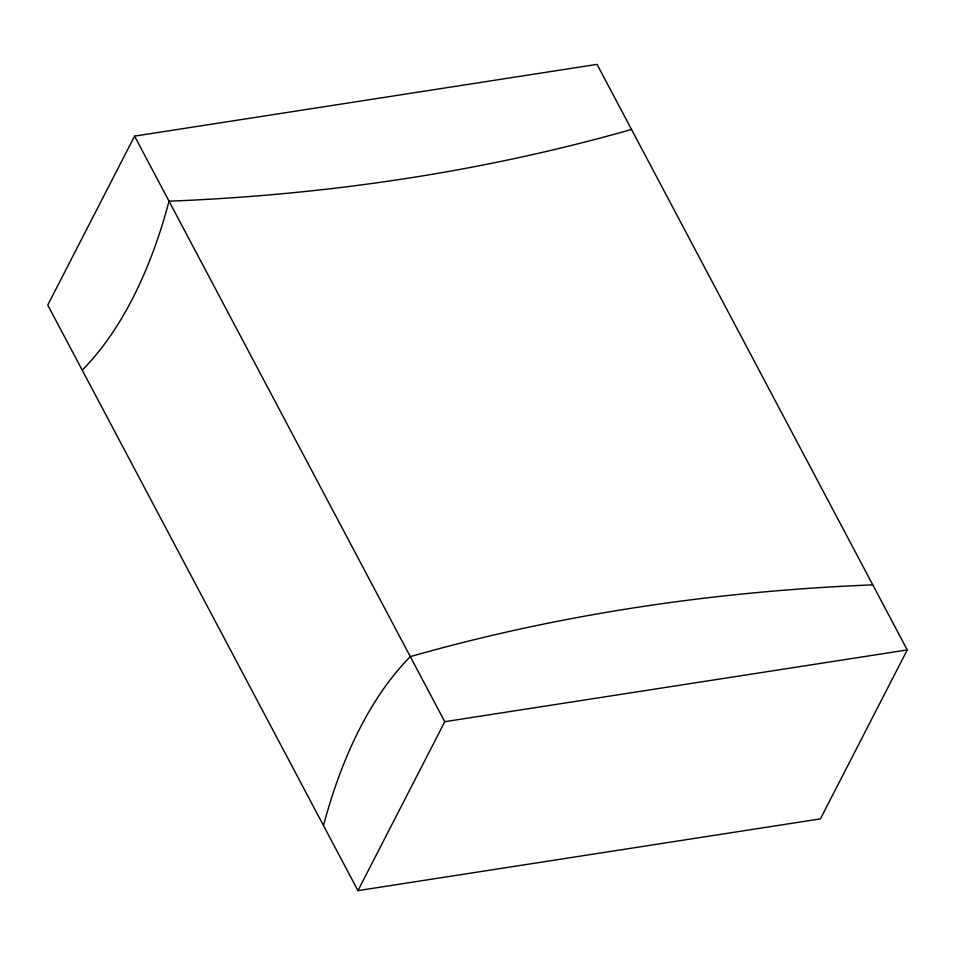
<?xml version="1.0" encoding="UTF-8"?>
<svg xmlns="http://www.w3.org/2000/svg" width="955" height="955" viewBox="0 0 955 955"><rect width="100%" height="100%" fill="white"/><g stroke="black" fill="none" stroke-linecap="round" stroke-linejoin="round"><path stroke-width="1.43" d="M134.571 136.135L47.75 305.063L357.958 890.633L820.429 818.865L907.25 649.937L597.042 64.367L134.571 136.135L444.779 721.693L357.958 890.633M444.779 721.693L907.25 649.937M323.494 825.562A549.459 275.649 81.2 0 1 410.316 656.634A2172.482 1546.873 27.2 0 1 872.786 584.866M82.214 370.134A549.459 275.649 81.2 0 0 169.035 201.195A2172.482 1546.873 27.2 0 0 631.506 129.438"/></g></svg>
